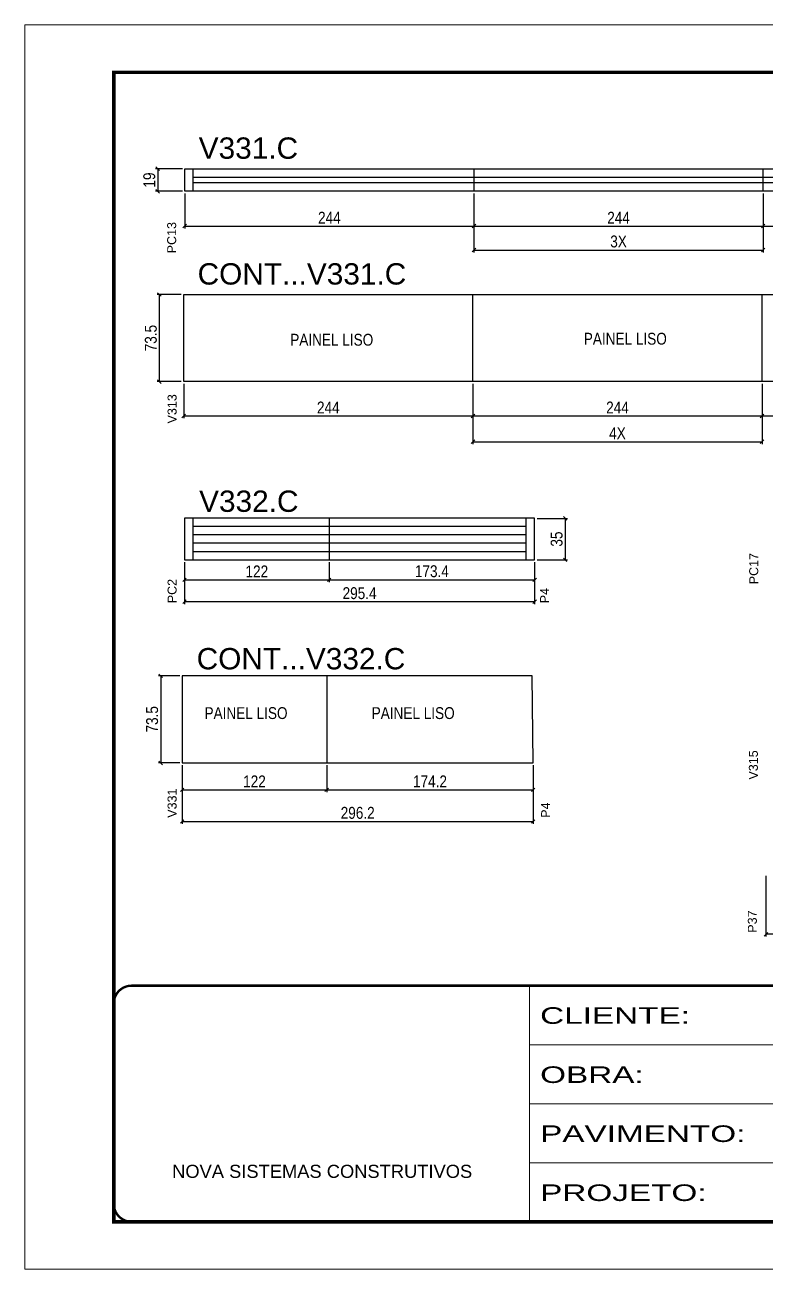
# Model space of a CAD drawing. Extents: x -3394 to 16474, y 3662 to 14397.
# Drawn here: x 4272 to 4897, y 9901 to 10951 of the extents above; entities that cross this region are included whole.
import ezdxf

# ---------------------------------------------------------------- set-up
doc = ezdxf.new("R2010")
doc.units = 0
doc.linetypes.add('CONTINUO', pattern=[0])
doc.linetypes.add('DASHED', pattern=[0.75, 0.5, -0.25])
doc.layers.get('0').update_dxf_attribs({"linetype": 'CONTINUOUS'})
doc.layers.get('Defpoints').update_dxf_attribs({"linetype": 'CONTINUOUS'})
for name, color, linetype in [('COTA', 241, 'CONTINUOUS'), ('NOMENCLATURA', 7, 'CONTINUOUS'), ('Painéis', 200, 'CONTINUOUS'), ('SARR_2.2x7', 40, 'CONTINUOUS')]:
    doc.layers.add(name, color=color, linetype=linetype)
doc.layers.add('Folhas', color=255, linetype='CONTINUOUS', lineweight=9)
doc.layers.add('SARRAFO DE PRESSAO', color=251, linetype='DASHED', lineweight=9)
doc.styles.add('ARIAL', font='arial.ttf')
doc.styles.add('COTA TECNICA', font='techl___.ttf', dxfattribs={"height": 10})
doc.styles.add('Tecnologia', font='')
doc.styles.get('Tecnologia').set_extended_font_data('Forgotten Futurist')
doc.dimstyles.new('PAINEL', dxfattribs={"dimtxt": 10, "dimasz": 3, "dimexe": 3, "dimexo": 3, "dimgap": 3, "dimtad": 1, "dimdec": 1, "dimzin": 12, "dimdsep": 46, "dimtxsty": 'COTA TECNICA', "dimblk1": 'OBLIQUE', "dimblk2": 'OBLIQUE', "dimsah": 1, "dimcen": 0.9, "dimclrd": 4, "dimclre": 4, "dimclrt": 240, "dimadec": 1, "dimazin": 3, "dimtfac": 1, "dimtdec": 1, "dimtmove": 0, "dimatfit": 3, "dimfxl": 1, "dimtolj": 1, "dimtzin": 12, "dimarcsym": 0})

# ---------------------------------------------------------------- blocks, each defined once
blk = doc.blocks.new('9999999999')
at = {"color": 30, "linetype": 'CONTINUO'}
for p, q in [((98564.6, 34230.2), (98564.6, 34429.4)), ((98564.6, 34379.6), (99584, 34379.6)), ((98564.6, 34329.8), (99488, 34329.8)), ((98564.6, 34280), (99488, 34280))]:
    blk.add_line(p, q, dxfattribs=at)
at = {"color": 30, "linetype": 'CONTINUO', "const_width": 2}
blk.add_lwpolyline([(99584, 34230.2), (99584, 34414.4, 0.414214), (99569, 34429.4), (98229, 34429.4, 0.414214), (98214, 34414.4), (98214, 34245.2, 0.414214), (98229, 34230.2), (99584, 34230.2)], format="xyb", dxfattribs=at)
at = {"layer": 'Folhas'}
blk.add_lwpolyline([(98139, 34190.2), (99624, 34190.2), (99624, 35240.2), (98139, 35240.2)], close=True, dxfattribs=at)
at = {"layer": 'Folhas', "color": 30, "const_width": 3}
blk.add_lwpolyline([(98214, 34230.2), (99584, 34230.2), (99584, 35200.2), (98214, 35200.2)], close=True, dxfattribs=at)
at = {"color": 7, "linetype": 'Continuous', "ltscale": 5, "style": 'ARIAL'}
blk.add_text('NOVA SISTEMAS CONSTRUTIVOS', height=11.059, dxfattribs=at).set_placement((98263.2, 34267.2))
at = {"layer": 'Folhas', "color": 7, "style": 'Tecnologia', "width": 1.5}
for s, p in [('CLIENTE:', (98573.7, 34397.2)), ('OBRA:', (98573.7, 34347.3)), ('PAVIMENTO:', (98573.7, 34297.5)), ('PROJETO:', (98573.7, 34247.7))]:
    blk.add_text(s, height=14, dxfattribs=at).set_placement(p)
blk = doc.blocks.new('_Oblique')
at = {"color": 0, "linetype": 'ByBlock', "lineweight": -2}
blk.add_line((-0.5, -0.5), (0.5, 0.5), dxfattribs=at)
blk = doc.blocks.new('*D310')
at = {"layer": 'COTA', "color": 4, "linetype": 'Continuous', "lineweight": -2, "transparency": 16777216}
for p, q in [((4407.1, 10808.4), (4407.1, 10779.1)), ((4651.1, 10808.4), (4651.1, 10779.1)), ((4407.1, 10781.1), (4651.1, 10781.1))]:
    blk.add_line(p, q, dxfattribs=at)
at = {"layer": 'Defpoints', "color": 0, "linetype": 'Continuous', "transparency": 16777216}
for p in [(4407.1, 10810.4), (4651.1, 10810.4), (4651.1, 10781.1)]:
    blk.add_point(p, dxfattribs=at)
at = {"layer": 'COTA', "color": 4, "linetype": 'Continuous', "lineweight": -2, "transparency": 16777216, "xscale": 3, "yscale": 3, "zscale": 3, "rotation": 180}
blk.add_blockref('_Oblique', (4407.1, 10781.1), dxfattribs=at)
at = {"layer": 'COTA', "color": 4, "linetype": 'Continuous', "lineweight": -2, "transparency": 16777216, "xscale": 3, "yscale": 3, "zscale": 3}
blk.add_blockref('_Oblique', (4651.1, 10781.1), dxfattribs=at)
at = {"layer": 'COTA', "color": 240, "linetype": 'Continuous', "transparency": 16777216, "insert": (4529.1, 10788.1), "char_height": 10, "attachment_point": 5, "style": 'COTA TECNICA'}
blk.add_mtext('\\A1;244', dxfattribs=at)
blk = doc.blocks.new('*D311')
at = {"layer": 'COTA', "color": 4, "linetype": 'Continuous', "lineweight": -2, "transparency": 16777216}
for p, q in [((4895.1, 10808.4), (4895.1, 10779.1)), ((5129.2, 10808.4), (5129.2, 10779.1)), ((4895.1, 10781.1), (5129.2, 10781.1))]:
    blk.add_line(p, q, dxfattribs=at)
at = {"layer": 'Defpoints', "color": 0, "linetype": 'Continuous', "transparency": 16777216}
for p in [(4895.1, 10810.4), (5129.2, 10810.4), (5129.2, 10781.1)]:
    blk.add_point(p, dxfattribs=at)
at = {"layer": 'COTA', "color": 4, "linetype": 'Continuous', "lineweight": -2, "transparency": 16777216, "xscale": 3, "yscale": 3, "zscale": 3, "rotation": 180}
blk.add_blockref('_Oblique', (4895.1, 10781.1), dxfattribs=at)
at = {"layer": 'COTA', "color": 4, "linetype": 'Continuous', "lineweight": -2, "transparency": 16777216, "xscale": 3, "yscale": 3, "zscale": 3}
blk.add_blockref('_Oblique', (5129.2, 10781.1), dxfattribs=at)
at = {"layer": 'COTA', "color": 240, "linetype": 'Continuous', "transparency": 16777216, "insert": (5012.2, 10788.3), "char_height": 10, "attachment_point": 5, "style": 'COTA TECNICA'}
blk.add_mtext('\\A1;234', dxfattribs=at)
blk = doc.blocks.new('*D313')
at = {"layer": 'COTA', "color": 4, "linetype": 'Continuous', "lineweight": -2, "transparency": 16777216}
for p, q in [((4651.1, 10808.4), (4651.1, 10779.1)), ((4895.1, 10808.4), (4895.1, 10779.1)), ((4651.1, 10781.1), (4895.1, 10781.1))]:
    blk.add_line(p, q, dxfattribs=at)
at = {"layer": 'Defpoints', "color": 0, "linetype": 'Continuous', "transparency": 16777216}
for p in [(4651.1, 10810.4), (4895.1, 10810.4), (4895.1, 10781.1)]:
    blk.add_point(p, dxfattribs=at)
at = {"layer": 'COTA', "color": 4, "linetype": 'Continuous', "lineweight": -2, "transparency": 16777216, "xscale": 3, "yscale": 3, "zscale": 3, "rotation": 180}
blk.add_blockref('_Oblique', (4651.1, 10781.1), dxfattribs=at)
at = {"layer": 'COTA', "color": 4, "linetype": 'Continuous', "lineweight": -2, "transparency": 16777216, "xscale": 3, "yscale": 3, "zscale": 3}
blk.add_blockref('_Oblique', (4895.1, 10781.1), dxfattribs=at)
at = {"layer": 'COTA', "color": 240, "linetype": 'Continuous', "transparency": 16777216, "insert": (4773.1, 10788.1), "char_height": 10, "attachment_point": 5, "style": 'COTA TECNICA'}
blk.add_mtext('\\A1;244', dxfattribs=at)
blk = doc.blocks.new('*D316')
at = {"layer": 'COTA', "color": 4, "linetype": 'Continuous', "lineweight": -2, "transparency": 16777216}
for p, q in [((4405.1, 10829.4), (4382.3, 10829.4)), ((4384.3, 10829.4), (4384.3, 10810.4)), ((4405.1, 10810.4), (4382.3, 10810.4))]:
    blk.add_line(p, q, dxfattribs=at)
at = {"layer": 'Defpoints', "color": 0, "linetype": 'Continuous', "transparency": 16777216}
for p in [(4407.1, 10829.4), (4384.3, 10810.4), (4407.1, 10810.4)]:
    blk.add_point(p, dxfattribs=at)
at = {"layer": 'COTA', "color": 4, "linetype": 'Continuous', "lineweight": -2, "transparency": 16777216, "xscale": 3, "yscale": 3, "zscale": 3}
for p, rotation in [((4384.3, 10829.4), 90), ((4384.3, 10810.4), 270)]:
    blk.add_blockref('_Oblique', p, dxfattribs=dict(at, rotation=rotation))
at = {"layer": 'COTA', "color": 240, "linetype": 'Continuous', "transparency": 16777216, "insert": (4377.2, 10819.9), "char_height": 10, "attachment_point": 5, "rotation": 90, "style": 'COTA TECNICA'}
blk.add_mtext('\\A1;19', dxfattribs=at)
blk = doc.blocks.new('*D317')
at = {"layer": 'COTA', "color": 4, "linetype": 'Continuous', "lineweight": -2, "transparency": 16777216}
for p, q in [((4704.3, 10534.4), (4730.1, 10534.4)), ((4728.1, 10534.4), (4728.1, 10499.4)), ((4704.3, 10499.4), (4730.1, 10499.4))]:
    blk.add_line(p, q, dxfattribs=at)
at = {"layer": 'Defpoints', "color": 0, "linetype": 'Continuous', "transparency": 16777216}
for p in [(4702.3, 10534.4), (4702.3, 10499.4), (4728.1, 10499.4)]:
    blk.add_point(p, dxfattribs=at)
at = {"layer": 'COTA', "color": 4, "linetype": 'Continuous', "lineweight": -2, "transparency": 16777216, "xscale": 3, "yscale": 3, "zscale": 3}
for p, rotation in [((4728.1, 10534.4), 90), ((4728.1, 10499.4), 270)]:
    blk.add_blockref('_Oblique', p, dxfattribs=dict(at, rotation=rotation))
at = {"layer": 'COTA', "color": 240, "linetype": 'Continuous', "transparency": 16777216, "insert": (4720.9, 10516.9), "char_height": 10, "attachment_point": 5, "rotation": 90, "style": 'COTA TECNICA'}
blk.add_mtext('\\A1;35', dxfattribs=at)
blk = doc.blocks.new('*D318')
at = {"layer": 'COTA', "color": 4, "linetype": 'Continuous', "lineweight": -2, "transparency": 16777216}
for p, q in [((4406.9, 10497.4), (4406.9, 10462)), ((4702.3, 10497.4), (4702.3, 10462)), ((4702.3, 10464), (4406.9, 10464))]:
    blk.add_line(p, q, dxfattribs=at)
at = {"layer": 'Defpoints', "color": 0, "linetype": 'Continuous', "transparency": 16777216}
for p in [(4406.9, 10499.4), (4702.3, 10499.4), (4406.9, 10464)]:
    blk.add_point(p, dxfattribs=at)
at = {"layer": 'COTA', "color": 4, "linetype": 'Continuous', "lineweight": -2, "transparency": 16777216, "xscale": 3, "yscale": 3, "zscale": 3, "rotation": 180}
blk.add_blockref('_Oblique', (4406.9, 10464), dxfattribs=at)
at = {"layer": 'COTA', "color": 4, "linetype": 'Continuous', "lineweight": -2, "transparency": 16777216, "xscale": 3, "yscale": 3, "zscale": 3}
blk.add_blockref('_Oblique', (4702.3, 10464), dxfattribs=at)
at = {"layer": 'COTA', "color": 240, "linetype": 'Continuous', "transparency": 16777216, "insert": (4554.6, 10471.2), "char_height": 10, "attachment_point": 5, "style": 'COTA TECNICA'}
blk.add_mtext('\\A1;295.4', dxfattribs=at)
blk = doc.blocks.new('*D319')
at = {"layer": 'COTA', "color": 4, "linetype": 'Continuous', "lineweight": -2, "transparency": 16777216}
for p, q in [((4406.9, 10497.4), (4406.9, 10480.5)), ((4528.9, 10497.4), (4528.9, 10480.5)), ((4406.9, 10482.5), (4528.9, 10482.5))]:
    blk.add_line(p, q, dxfattribs=at)
at = {"layer": 'Defpoints', "color": 0, "linetype": 'Continuous', "transparency": 16777216}
for p in [(4406.9, 10499.4), (4528.9, 10499.4), (4528.9, 10482.5)]:
    blk.add_point(p, dxfattribs=at)
at = {"layer": 'COTA', "color": 4, "linetype": 'Continuous', "lineweight": -2, "transparency": 16777216, "xscale": 3, "yscale": 3, "zscale": 3, "rotation": 180}
blk.add_blockref('_Oblique', (4406.9, 10482.5), dxfattribs=at)
at = {"layer": 'COTA', "color": 4, "linetype": 'Continuous', "lineweight": -2, "transparency": 16777216, "xscale": 3, "yscale": 3, "zscale": 3}
blk.add_blockref('_Oblique', (4528.9, 10482.5), dxfattribs=at)
at = {"layer": 'COTA', "color": 240, "linetype": 'Continuous', "transparency": 16777216, "insert": (4467.9, 10489.6), "char_height": 10, "attachment_point": 5, "style": 'COTA TECNICA'}
blk.add_mtext('\\A1;122', dxfattribs=at)
blk = doc.blocks.new('*D320')
at = {"layer": 'COTA', "color": 4, "linetype": 'Continuous', "lineweight": -2, "transparency": 16777216}
for p, q in [((4528.9, 10497.4), (4528.9, 10480.5)), ((4702.3, 10497.4), (4702.3, 10480.5)), ((4528.9, 10482.5), (4702.3, 10482.5))]:
    blk.add_line(p, q, dxfattribs=at)
at = {"layer": 'Defpoints', "color": 0, "linetype": 'Continuous', "transparency": 16777216}
for p in [(4528.9, 10499.4), (4702.3, 10499.4), (4702.3, 10482.5)]:
    blk.add_point(p, dxfattribs=at)
at = {"layer": 'COTA', "color": 4, "linetype": 'Continuous', "lineweight": -2, "transparency": 16777216, "xscale": 3, "yscale": 3, "zscale": 3, "rotation": 180}
blk.add_blockref('_Oblique', (4528.9, 10482.5), dxfattribs=at)
at = {"layer": 'COTA', "color": 4, "linetype": 'Continuous', "lineweight": -2, "transparency": 16777216, "xscale": 3, "yscale": 3, "zscale": 3}
blk.add_blockref('_Oblique', (4702.3, 10482.5), dxfattribs=at)
at = {"layer": 'COTA', "color": 240, "linetype": 'Continuous', "transparency": 16777216, "insert": (4615.6, 10489.7), "char_height": 10, "attachment_point": 5, "style": 'COTA TECNICA'}
blk.add_mtext('\\A1;173.4', dxfattribs=at)
blk = doc.blocks.new('*D321')
at = {"layer": 'COTA', "color": 4, "linetype": 'Continuous', "lineweight": -2, "transparency": 16777216}
for p, q in [((4651.1, 10808.4), (4651.1, 10758.8)), ((4895.1, 10808.4), (4895.1, 10758.8)), ((4651.1, 10760.8), (4895.1, 10760.8))]:
    blk.add_line(p, q, dxfattribs=at)
at = {"layer": 'Defpoints', "color": 0, "linetype": 'Continuous', "transparency": 16777216}
for p in [(4651.1, 10810.4), (4895.1, 10810.4), (4895.1, 10760.8)]:
    blk.add_point(p, dxfattribs=at)
at = {"layer": 'COTA', "color": 4, "linetype": 'Continuous', "lineweight": -2, "transparency": 16777216, "xscale": 3, "yscale": 3, "zscale": 3, "rotation": 180}
blk.add_blockref('_Oblique', (4651.1, 10760.8), dxfattribs=at)
at = {"layer": 'COTA', "color": 4, "linetype": 'Continuous', "lineweight": -2, "transparency": 16777216, "xscale": 3, "yscale": 3, "zscale": 3}
blk.add_blockref('_Oblique', (4895.1, 10760.8), dxfattribs=at)
at = {"layer": 'COTA', "color": 240, "linetype": 'Continuous', "transparency": 16777216, "insert": (4773.1, 10768), "char_height": 10, "attachment_point": 5, "style": 'COTA TECNICA'}
blk.add_mtext('\\A1;3X', dxfattribs=at)
blk = doc.blocks.new('*D324')
at = {"layer": 'COTA', "color": 4, "linetype": 'Continuous', "lineweight": -2, "transparency": 16777216}
for p, q in [((4404.2, 10723.3), (4383.7, 10723.3)), ((4385.7, 10649.8), (4385.7, 10723.3)), ((4404.2, 10649.8), (4383.7, 10649.8))]:
    blk.add_line(p, q, dxfattribs=at)
at = {"layer": 'Defpoints', "color": 0, "linetype": 'Continuous', "transparency": 16777216}
for p in [(4385.7, 10723.3), (4406.2, 10723.3), (4406.2, 10649.8)]:
    blk.add_point(p, dxfattribs=at)
at = {"layer": 'COTA', "color": 4, "linetype": 'Continuous', "lineweight": -2, "transparency": 16777216, "xscale": 3, "yscale": 3, "zscale": 3}
for p, rotation in [((4385.7, 10723.3), 90), ((4385.7, 10649.8), 270)]:
    blk.add_blockref('_Oblique', p, dxfattribs=dict(at, rotation=rotation))
at = {"layer": 'COTA', "color": 240, "linetype": 'Continuous', "transparency": 16777216, "insert": (4378.5, 10686.5), "char_height": 10, "attachment_point": 5, "rotation": 90, "style": 'COTA TECNICA'}
blk.add_mtext('\\A1;73.5', dxfattribs=at)
blk = doc.blocks.new('*D325')
at = {"layer": 'COTA', "color": 4, "linetype": 'Continuous', "lineweight": -2, "transparency": 16777216}
for p, q in [((4406.2, 10647.8), (4406.2, 10618.8)), ((4650.2, 10647.8), (4650.2, 10618.8)), ((4406.2, 10620.8), (4650.2, 10620.8))]:
    blk.add_line(p, q, dxfattribs=at)
at = {"layer": 'Defpoints', "color": 0, "linetype": 'Continuous', "transparency": 16777216}
for p in [(4406.2, 10649.8), (4650.2, 10649.8), (4650.2, 10620.8)]:
    blk.add_point(p, dxfattribs=at)
at = {"layer": 'COTA', "color": 4, "linetype": 'Continuous', "lineweight": -2, "transparency": 16777216, "xscale": 3, "yscale": 3, "zscale": 3, "rotation": 180}
blk.add_blockref('_Oblique', (4406.2, 10620.8), dxfattribs=at)
at = {"layer": 'COTA', "color": 4, "linetype": 'Continuous', "lineweight": -2, "transparency": 16777216, "xscale": 3, "yscale": 3, "zscale": 3}
blk.add_blockref('_Oblique', (4650.2, 10620.8), dxfattribs=at)
at = {"layer": 'COTA', "color": 240, "linetype": 'Continuous', "transparency": 16777216, "insert": (4528.2, 10627.9), "char_height": 10, "attachment_point": 5, "style": 'COTA TECNICA'}
blk.add_mtext('\\A1;244', dxfattribs=at)
blk = doc.blocks.new('*D326')
at = {"layer": 'COTA', "color": 4, "linetype": 'Continuous', "lineweight": -2, "transparency": 16777216}
for p, q in [((4650.2, 10647.8), (4650.2, 10618.8)), ((4894.2, 10647.8), (4894.2, 10618.8)), ((4650.2, 10620.8), (4894.2, 10620.8))]:
    blk.add_line(p, q, dxfattribs=at)
at = {"layer": 'Defpoints', "color": 0, "linetype": 'Continuous', "transparency": 16777216}
for p in [(4650.2, 10649.8), (4894.2, 10649.8), (4894.2, 10620.8)]:
    blk.add_point(p, dxfattribs=at)
at = {"layer": 'COTA', "color": 4, "linetype": 'Continuous', "lineweight": -2, "transparency": 16777216, "xscale": 3, "yscale": 3, "zscale": 3, "rotation": 180}
blk.add_blockref('_Oblique', (4650.2, 10620.8), dxfattribs=at)
at = {"layer": 'COTA', "color": 4, "linetype": 'Continuous', "lineweight": -2, "transparency": 16777216, "xscale": 3, "yscale": 3, "zscale": 3}
blk.add_blockref('_Oblique', (4894.2, 10620.8), dxfattribs=at)
at = {"layer": 'COTA', "color": 240, "linetype": 'Continuous', "transparency": 16777216, "insert": (4772.2, 10627.9), "char_height": 10, "attachment_point": 5, "style": 'COTA TECNICA'}
blk.add_mtext('\\A1;244', dxfattribs=at)
blk = doc.blocks.new('*D327')
at = {"layer": 'COTA', "color": 4, "linetype": 'Continuous', "lineweight": -2, "transparency": 16777216}
for p, q in [((4894.2, 10647.8), (4894.2, 10618.8)), ((5132.2, 10647.8), (5132.2, 10618.8)), ((4894.2, 10620.8), (5132.2, 10620.8))]:
    blk.add_line(p, q, dxfattribs=at)
at = {"layer": 'Defpoints', "color": 0, "linetype": 'Continuous', "transparency": 16777216}
for p in [(4894.2, 10649.8), (5132.2, 10649.8), (5132.2, 10620.8)]:
    blk.add_point(p, dxfattribs=at)
at = {"layer": 'COTA', "color": 4, "linetype": 'Continuous', "lineweight": -2, "transparency": 16777216, "xscale": 3, "yscale": 3, "zscale": 3, "rotation": 180}
blk.add_blockref('_Oblique', (4894.2, 10620.8), dxfattribs=at)
at = {"layer": 'COTA', "color": 4, "linetype": 'Continuous', "lineweight": -2, "transparency": 16777216, "xscale": 3, "yscale": 3, "zscale": 3}
blk.add_blockref('_Oblique', (5132.2, 10620.8), dxfattribs=at)
at = {"layer": 'COTA', "color": 240, "linetype": 'Continuous', "transparency": 16777216, "insert": (5013.2, 10628.1), "char_height": 10, "attachment_point": 5, "style": 'COTA TECNICA'}
blk.add_mtext('\\A1;238', dxfattribs=at)
blk = doc.blocks.new('*D328')
at = {"layer": 'COTA', "color": 4, "linetype": 'Continuous', "lineweight": -2, "transparency": 16777216}
for p, q in [((4650.2, 10647.8), (4650.2, 10597.1)), ((4894.2, 10647.8), (4894.2, 10597.1)), ((4650.2, 10599.1), (4894.2, 10599.1))]:
    blk.add_line(p, q, dxfattribs=at)
at = {"layer": 'Defpoints', "color": 0, "linetype": 'Continuous', "transparency": 16777216}
for p in [(4650.2, 10649.8), (4894.2, 10649.8), (4894.2, 10599.1)]:
    blk.add_point(p, dxfattribs=at)
at = {"layer": 'COTA', "color": 4, "linetype": 'Continuous', "lineweight": -2, "transparency": 16777216, "xscale": 3, "yscale": 3, "zscale": 3, "rotation": 180}
blk.add_blockref('_Oblique', (4650.2, 10599.1), dxfattribs=at)
at = {"layer": 'COTA', "color": 4, "linetype": 'Continuous', "lineweight": -2, "transparency": 16777216, "xscale": 3, "yscale": 3, "zscale": 3}
blk.add_blockref('_Oblique', (4894.2, 10599.1), dxfattribs=at)
at = {"layer": 'COTA', "color": 240, "linetype": 'Continuous', "transparency": 16777216, "insert": (4772.2, 10606.2), "char_height": 10, "attachment_point": 5, "style": 'COTA TECNICA'}
blk.add_mtext('\\A1;4X', dxfattribs=at)
blk = doc.blocks.new('*D329')
at = {"layer": 'COTA', "color": 4, "linetype": 'Continuous', "lineweight": -2, "transparency": 16777216}
for p, q in [((4404.9, 10326), (4404.9, 10276.6)), ((4701.1, 10326), (4701.1, 10276.6)), ((4404.9, 10278.6), (4701.1, 10278.6))]:
    blk.add_line(p, q, dxfattribs=at)
at = {"layer": 'Defpoints', "color": 0, "linetype": 'Continuous', "transparency": 16777216}
for p in [(4404.9, 10328), (4701.1, 10328), (4701.1, 10278.6)]:
    blk.add_point(p, dxfattribs=at)
at = {"layer": 'COTA', "color": 4, "linetype": 'Continuous', "lineweight": -2, "transparency": 16777216, "xscale": 3, "yscale": 3, "zscale": 3, "rotation": 180}
blk.add_blockref('_Oblique', (4404.9, 10278.6), dxfattribs=at)
at = {"layer": 'COTA', "color": 4, "linetype": 'Continuous', "lineweight": -2, "transparency": 16777216, "xscale": 3, "yscale": 3, "zscale": 3}
blk.add_blockref('_Oblique', (4701.1, 10278.6), dxfattribs=at)
at = {"layer": 'COTA', "color": 240, "linetype": 'Continuous', "transparency": 16777216, "insert": (4553, 10285.8), "char_height": 10, "attachment_point": 5, "style": 'COTA TECNICA'}
blk.add_mtext('\\A1;296.2', dxfattribs=at)
blk = doc.blocks.new('*D330')
at = {"layer": 'COTA', "color": 4, "linetype": 'Continuous', "lineweight": -2, "transparency": 16777216}
for p, q in [((4402.9, 10401.5), (4384.8, 10401.5)), ((4386.8, 10401.5), (4386.8, 10328)), ((4402.9, 10328), (4384.8, 10328))]:
    blk.add_line(p, q, dxfattribs=at)
at = {"layer": 'Defpoints', "color": 0, "linetype": 'Continuous', "transparency": 16777216}
for p in [(4404.9, 10401.5), (4386.8, 10328), (4404.9, 10328)]:
    blk.add_point(p, dxfattribs=at)
at = {"layer": 'COTA', "color": 4, "linetype": 'Continuous', "lineweight": -2, "transparency": 16777216, "xscale": 3, "yscale": 3, "zscale": 3}
for p, rotation in [((4386.8, 10401.5), 90), ((4386.8, 10328), 270)]:
    blk.add_blockref('_Oblique', p, dxfattribs=dict(at, rotation=rotation))
at = {"layer": 'COTA', "color": 240, "linetype": 'Continuous', "transparency": 16777216, "insert": (4379.6, 10364.8), "char_height": 10, "attachment_point": 5, "rotation": 90, "style": 'COTA TECNICA'}
blk.add_mtext('\\A1;73.5', dxfattribs=at)
blk = doc.blocks.new('*D331')
at = {"layer": 'COTA', "color": 4, "linetype": 'Continuous', "lineweight": -2, "transparency": 16777216}
for p, q in [((4404.9, 10326), (4404.9, 10303.3)), ((4526.9, 10326), (4526.9, 10303.3)), ((4404.9, 10305.3), (4526.9, 10305.3))]:
    blk.add_line(p, q, dxfattribs=at)
at = {"layer": 'Defpoints', "color": 0, "linetype": 'Continuous', "transparency": 16777216}
for p in [(4404.9, 10328), (4526.9, 10328), (4526.9, 10305.3)]:
    blk.add_point(p, dxfattribs=at)
at = {"layer": 'COTA', "color": 4, "linetype": 'Continuous', "lineweight": -2, "transparency": 16777216, "xscale": 3, "yscale": 3, "zscale": 3, "rotation": 180}
blk.add_blockref('_Oblique', (4404.9, 10305.3), dxfattribs=at)
at = {"layer": 'COTA', "color": 4, "linetype": 'Continuous', "lineweight": -2, "transparency": 16777216, "xscale": 3, "yscale": 3, "zscale": 3}
blk.add_blockref('_Oblique', (4526.9, 10305.3), dxfattribs=at)
at = {"layer": 'COTA', "color": 240, "linetype": 'Continuous', "transparency": 16777216, "insert": (4465.9, 10312.4), "char_height": 10, "attachment_point": 5, "style": 'COTA TECNICA'}
blk.add_mtext('\\A1;122', dxfattribs=at)
blk = doc.blocks.new('*D332')
at = {"layer": 'COTA', "color": 4, "linetype": 'Continuous', "lineweight": -2, "transparency": 16777216}
for p, q in [((4526.9, 10326), (4526.9, 10303.3)), ((4701.1, 10326), (4701.1, 10303.3)), ((4526.9, 10305.3), (4701.1, 10305.3))]:
    blk.add_line(p, q, dxfattribs=at)
at = {"layer": 'Defpoints', "color": 0, "linetype": 'Continuous', "transparency": 16777216}
for p in [(4526.9, 10328), (4701.1, 10328), (4701.1, 10305.3)]:
    blk.add_point(p, dxfattribs=at)
at = {"layer": 'COTA', "color": 4, "linetype": 'Continuous', "lineweight": -2, "transparency": 16777216, "xscale": 3, "yscale": 3, "zscale": 3, "rotation": 180}
blk.add_blockref('_Oblique', (4526.9, 10305.3), dxfattribs=at)
at = {"layer": 'COTA', "color": 4, "linetype": 'Continuous', "lineweight": -2, "transparency": 16777216, "xscale": 3, "yscale": 3, "zscale": 3}
blk.add_blockref('_Oblique', (4701.1, 10305.3), dxfattribs=at)
at = {"layer": 'COTA', "color": 240, "linetype": 'Continuous', "transparency": 16777216, "insert": (4614, 10312.4), "char_height": 10, "attachment_point": 5, "style": 'COTA TECNICA'}
blk.add_mtext('\\A1;174.2', dxfattribs=at)
blk = doc.blocks.new('*D374')
at = {"layer": 'COTA', "color": 4, "linetype": 'Continuous', "lineweight": -2, "transparency": 16777216}
for p, q in [((4897.5, 10232.8), (4897.5, 10181.4)), ((5053.5, 10232.8), (5053.5, 10181.4)), ((5053.5, 10183.4), (4897.5, 10183.4))]:
    blk.add_line(p, q, dxfattribs=at)
at = {"layer": 'Defpoints', "color": 0, "linetype": 'Continuous', "transparency": 16777216}
for p in [(4897.5, 10234.8), (5053.5, 10234.8), (4897.5, 10183.4)]:
    blk.add_point(p, dxfattribs=at)
at = {"layer": 'COTA', "color": 4, "linetype": 'Continuous', "lineweight": -2, "transparency": 16777216, "xscale": 3, "yscale": 3, "zscale": 3, "rotation": 180}
blk.add_blockref('_Oblique', (4897.5, 10183.4), dxfattribs=at)
at = {"layer": 'COTA', "color": 4, "linetype": 'Continuous', "lineweight": -2, "transparency": 16777216, "xscale": 3, "yscale": 3, "zscale": 3}
blk.add_blockref('_Oblique', (5053.5, 10183.4), dxfattribs=at)
at = {"layer": 'COTA', "color": 240, "linetype": 'Continuous', "transparency": 16777216, "insert": (4975.5, 10190.5), "char_height": 10, "attachment_point": 5, "style": 'COTA TECNICA'}
blk.add_mtext('\\A1;156', dxfattribs=at)

msp = doc.modelspace()

# ---------------------------------------------------------------- linework, layer by layer
at = {"layer": 'Painéis', "linetype": 'Continuous'}
for p, q in [((4407.14, 10810.43), (4407.14, 10829.43)), ((4407.14, 10829.43), (5110.18, 10829.43)), ((4651.14, 10810.43), (4651.14, 10829.43)), ((4895.14, 10810.43), (4895.14, 10829.43)), ((4895.14, 10810.43), (4895.14, 10829.43)), ((5129.18, 10810.43), (4407.14, 10810.43)), ((4406.21, 10649.77), (4406.21, 10723.27)), ((4406.21, 10723.27), (5132.25, 10723.27)), ((4650.21, 10649.77), (4650.21, 10723.27)), ((4894.21, 10649.77), (4894.21, 10723.27)), ((5132.25, 10649.77), (4406.21, 10649.77)), ((4702.28, 10534.41), (4406.91, 10534.41)), ((4406.91, 10534.41), (4406.91, 10499.41)), ((4528.91, 10534.41), (4528.91, 10499.41)), ((4702.28, 10499.41), (4702.28, 10534.41)), ((4406.91, 10499.41), (4702.28, 10499.41)), ((4404.86, 10401.52), (4404.86, 10328.02)), ((4700.26, 10401.51), (4404.86, 10401.52)), ((4526.86, 10401.52), (4526.86, 10328.02)), ((4701.09, 10328.02), (4700.26, 10401.51)), ((4404.86, 10328.02), (4701.09, 10328.02))]:
    msp.add_line(p, q, dxfattribs=at)
at = {"layer": 'SARR_2.2x7', "ltscale": 25}
for p, q in [((4414.14, 10810.43), (4414.14, 10829.43)), ((4414.14, 10822.43), (4651.14, 10822.43)), ((4651.14, 10817.43), (4414.14, 10817.43)), ((4651.14, 10822.43), (4895.14, 10822.43)), ((4895.14, 10817.43), (4651.14, 10817.43)), ((4895.14, 10822.43), (5110.18, 10822.43)), ((5110.18, 10817.43), (4895.14, 10817.43)), ((4413.91, 10534.41), (4413.91, 10499.41)), ((4695.28, 10499.41), (4695.28, 10534.41)), ((4528.91, 10527.41), (4413.91, 10527.41)), ((4695.28, 10527.41), (4528.91, 10527.41)), ((4413.91, 10520.86), (4528.91, 10520.86)), ((4413.91, 10513.86), (4528.91, 10513.86)), ((4528.91, 10520.86), (4695.28, 10520.86)), ((4528.91, 10513.86), (4695.28, 10513.86)), ((4413.91, 10506.41), (4528.91, 10506.41)), ((4528.91, 10506.41), (4695.28, 10506.41)), ((4701.01, 10335.02), (4701.09, 10335.02))]:
    msp.add_line(p, q, dxfattribs=at)

# ---------------------------------------------------------------- block references
at = {"layer": 'SARRAFO DE PRESSAO', "color": 6, "linetype": 'ByBlock'}
msp.add_blockref('9999999999', (-93866.77, -24289.38), dxfattribs=at)

# ---------------------------------------------------------------- texts
at = {"layer": 'COTA', "color": 240, "linetype": 'Continuous', "char_height": 10, "attachment_point": 5, "style": 'COTA TECNICA'}
for insert in [(4531.12, 10685.04), (4778.8, 10685.9), (4458.79, 10369.98), (4599.83, 10369.98)]:
    msp.add_mtext('\\A1;PAINEL LISO', dxfattribs=dict(at, insert=insert))
at = {"layer": 'NOMENCLATURA', "linetype": 'Continuous', "style": 'ARIAL'}
for s, p in [('V331.C', (4418.86, 10837.84)), ('CONT...V331.C', (4417.94, 10731.69)), ('V332.C', (4419.2, 10539.86)), ('CONT...V332.C', (4417.15, 10406.96))]:
    msp.add_text(s, height=18, dxfattribs=at).set_placement(p)
for s, p in [('PC13', (4399.84, 10758.03)), ('V313', (4400.18, 10614.47)), ('PC17', (4890.92, 10478.74)), ('PC2', (4400.18, 10462.74)), ('P4', (4714.45, 10462.74)), ('V315', (4890.62, 10313.94)), ('V331', (4400.18, 10281.7)), ('P4', (4715.34, 10281.7)), ('P37', (4889.76, 10184.71))]:
    msp.add_text(s, height=7.567, rotation=90, dxfattribs=at).set_placement(p)

# ---------------------------------------------------------------- dimensions: what is measured, and where the dimension line sits
at = {"layer": 'COTA', "linetype": 'Continuous'}
for base, p1, p2, picture, middle in [((4384.32, 10810.43), (4407.14, 10829.43), (4407.14, 10810.43), '*D316', (4377.23, 10819.93)), ((4385.7, 10723.27), (4406.21, 10649.77), (4406.21, 10723.27), '*D324', (4378.48, 10686.52)), ((4728.15, 10499.41), (4702.28, 10534.41), (4702.28, 10499.41), '*D317', (4720.93, 10516.91)), ((4386.79, 10328.02), (4404.86, 10401.52), (4404.86, 10328.02), '*D330', (4379.57, 10364.77))]:
    dim = msp.add_linear_dim(base=base, p1=p1, p2=p2, angle=90, dimstyle='PAINEL', override={"dimexe": 2, "dimexo": 2, "dimgap": 2, "dimadec": 8, "dimtix": 1, "dimatfit": 2, "dimldrblk": 'Oblique'}, dxfattribs=at)
    dim.commit()
    dim.dimension.update_dxf_attribs({"geometry": picture, "text_midpoint": middle})
for base, p1, p2, override, picture, middle in [((4651.14, 10781.06), (4407.14, 10810.43), (4651.14, 10810.43), {"dimexe": 2, "dimexo": 2, "dimgap": 2, "dimadec": 8, "dimtix": 1, "dimatfit": 2, "dimldrblk": 'Oblique'}, '*D310', (4529.14, 10788.13)), ((4895.14, 10781.06), (4651.14, 10810.43), (4895.14, 10810.43), {"dimexe": 2, "dimexo": 2, "dimgap": 2, "dimadec": 8, "dimtix": 1, "dimatfit": 2, "dimldrblk": 'Oblique'}, '*D313', (4773.14, 10788.13)), ((5129.18, 10781.06), (4895.14, 10810.43), (5129.18, 10810.43), {"dimexe": 2, "dimexo": 2, "dimgap": 2, "dimadec": 8, "dimtix": 1, "dimatfit": 2, "dimldrblk": 'Oblique'}, '*D311', (5012.16, 10788.28)), ((4650.21, 10620.85), (4406.21, 10649.77), (4650.21, 10649.77), {"dimexe": 2, "dimexo": 2, "dimgap": 2, "dimadec": 8, "dimtix": 1, "dimatfit": 2, "dimldrblk": 'Oblique'}, '*D325', (4528.21, 10627.92)), ((4894.21, 10620.85), (4650.21, 10649.77), (4894.21, 10649.77), {"dimexe": 2, "dimexo": 2, "dimgap": 2, "dimadec": 8, "dimtix": 1, "dimtmove": 1, "dimatfit": 2, "dimldrblk": 'Oblique'}, '*D326', (4772.21, 10627.92)), ((5132.25, 10620.85), (4894.21, 10649.77), (5132.25, 10649.77), {"dimexe": 2, "dimexo": 2, "dimgap": 2, "dimadec": 8, "dimtix": 1, "dimtmove": 1, "dimatfit": 2, "dimldrblk": 'Oblique'}, '*D327', (5013.23, 10628.09)), ((4406.91, 10464.03), (4702.28, 10499.41), (4406.91, 10499.41), {"dimexe": 2, "dimexo": 2, "dimgap": 2, "dimadec": 8, "dimtix": 1, "dimatfit": 2, "dimldrblk": 'Oblique'}, '*D318', (4554.6, 10471.17)), ((4528.91, 10482.51), (4406.91, 10499.41), (4528.91, 10499.41), {"dimexe": 2, "dimexo": 2, "dimgap": 2, "dimadec": 8, "dimtix": 1, "dimatfit": 2, "dimldrblk": 'Oblique'}, '*D319', (4467.91, 10489.56)), ((4702.28, 10482.51), (4528.91, 10499.41), (4702.28, 10499.41), {"dimexe": 2, "dimexo": 2, "dimgap": 2, "dimadec": 8, "dimtix": 1, "dimtmove": 1, "dimatfit": 2, "dimldrblk": 'Oblique'}, '*D320', (4615.6, 10489.73)), ((4701.09, 10278.64), (4404.86, 10328.02), (4701.09, 10328.02), {"dimexe": 2, "dimexo": 2, "dimgap": 2, "dimadec": 8, "dimtix": 1, "dimatfit": 2, "dimldrblk": 'Oblique'}, '*D329', (4552.98, 10285.77)), ((4526.86, 10305.33), (4404.86, 10328.02), (4526.86, 10328.02), {"dimexe": 2, "dimexo": 2, "dimgap": 2, "dimadec": 8, "dimtix": 1, "dimatfit": 2, "dimldrblk": 'Oblique'}, '*D331', (4465.86, 10312.38)), ((4701.09, 10305.33), (4526.86, 10328.02), (4701.09, 10328.02), {"dimexe": 2, "dimexo": 2, "dimgap": 2, "dimadec": 8, "dimtix": 1, "dimtmove": 1, "dimatfit": 2, "dimldrblk": 'Oblique'}, '*D332', (4613.98, 10312.4)), ((4897.52, 10183.41), (5053.49, 10234.75), (4897.52, 10234.75), {"dimexe": 2, "dimexo": 2, "dimgap": 2, "dimadec": 8, "dimtix": 1, "dimatfit": 2, "dimldrblk": 'Oblique'}, '*D374', (4975.5, 10190.52))]:
    dim = msp.add_linear_dim(base=base, p1=p1, p2=p2, dimstyle='PAINEL', override=override, dxfattribs=at)
    dim.commit()
    dim.dimension.update_dxf_attribs({"geometry": picture, "text_midpoint": middle})
for base, p1, p2, text, picture, middle in [((4895.14, 10760.81), (4651.14, 10810.43), (4895.14, 10810.43), '3X', '*D321', (4773.14, 10768.03)), ((4894.21, 10599.12), (4650.21, 10649.77), (4894.21, 10649.77), '4X', '*D328', (4772.21, 10606.2))]:
    dim = msp.add_linear_dim(base=base, p1=p1, p2=p2, text=text, dimstyle='PAINEL', override={"dimexe": 2, "dimexo": 2, "dimgap": 2, "dimadec": 8, "dimtix": 1, "dimatfit": 2, "dimldrblk": 'Oblique'}, dxfattribs=at)
    dim.commit()
    dim.dimension.update_dxf_attribs({"geometry": picture, "text_midpoint": middle})

doc.saveas('drawing.dxf')
